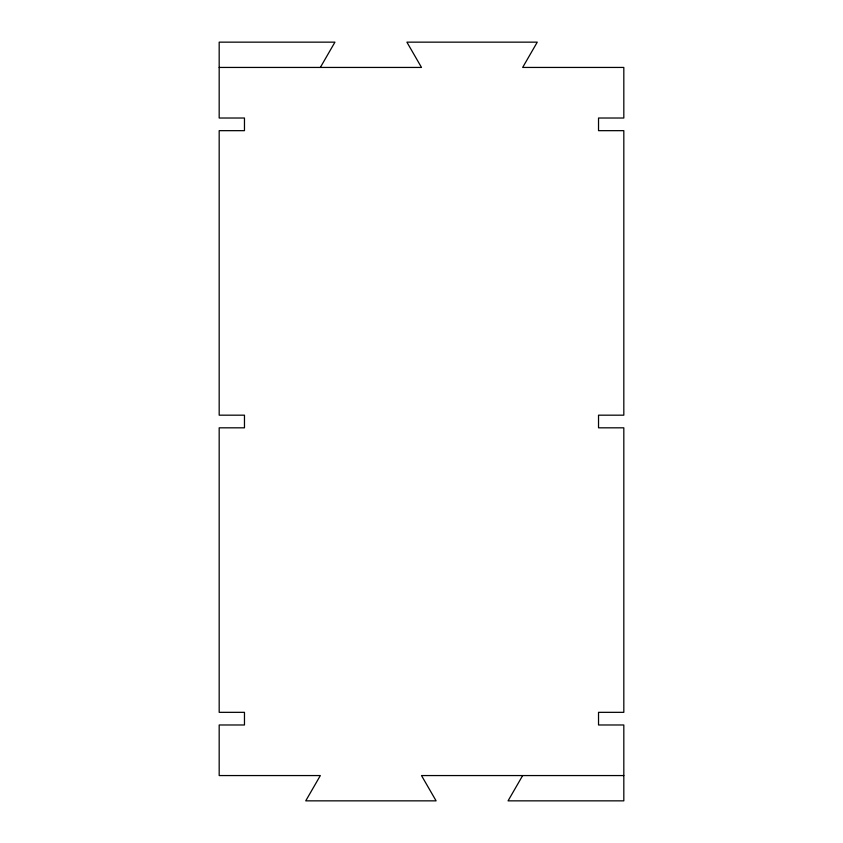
<?xml version="1.0" encoding="UTF-8"?>
<svg xmlns="http://www.w3.org/2000/svg" width="843" height="843" viewBox="0 0 843 843"><rect width="100%" height="100%" fill="white"/><g stroke="black" fill="none" stroke-linecap="round" stroke-linejoin="round"><path stroke-width="1.26" d="M320.34 67.44L334.945 42.15L219.18 42.15L219.18 118.02L244.47 118.02L244.47 130.665L219.18 130.665L219.18 415.178L244.47 415.178L244.47 427.822L219.18 427.822L219.18 712.335L244.47 712.335L244.47 724.98L219.18 724.98L219.18 775.56L320.34 775.56L305.735 800.85L436.105 800.85L421.5 775.56L623.82 775.56M522.66 775.56L508.055 800.85L623.82 800.85L623.82 724.98L598.53 724.98L598.53 712.335L623.82 712.335L623.82 427.822L598.53 427.822L598.53 415.178L623.82 415.178L623.82 130.665L598.53 130.665L598.53 118.02L623.82 118.02L623.82 67.44L522.66 67.44L537.265 42.15L406.895 42.15L421.5 67.44L219.18 67.44"/></g></svg>
